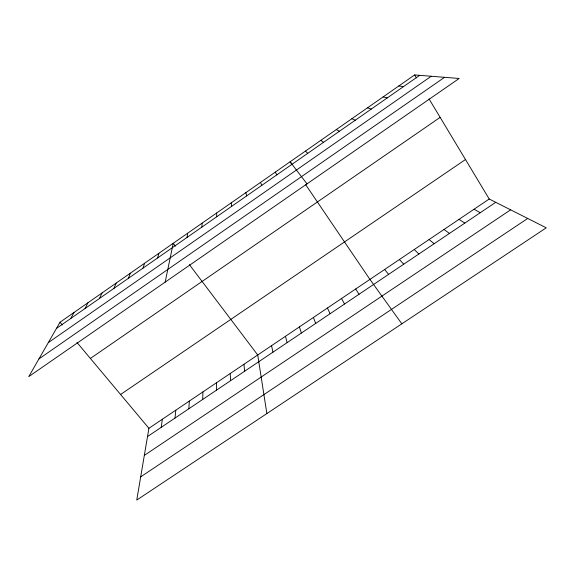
<?xml version="1.0" encoding="UTF-8"?>
<svg xmlns="http://www.w3.org/2000/svg" width="575" height="575" viewBox="0 0 575 575"><rect width="100%" height="100%" fill="white"/><g stroke="black" fill="none" stroke-linecap="round" stroke-linejoin="round"><path stroke-width="0.86" d="M202.709 399.431L202.903 391.927M201.868 227.111L202.098 223.158M188.83 408.768L189.333 401.07M175.008 418.068L175.806 410.183M187.062 237.432L187.63 233.242M161.23 427.34L162.337 419.261M489.217 199.015L148.911 428.303L136.757 500.063L546.25 227.815L489.217 199.015L429.058 98.929M165.162 282.131L173.226 243.29L175.389 246.15M157.622 257.945L158.88 253.295M142.988 268.144L144.591 263.264M128.419 278.293L130.353 273.19M113.915 288.406L116.179 283.08M99.461 298.475L102.055 292.927M85.071 308.502L87.997 302.73M70.739 318.493L73.988 312.498M60.03 322.23L28.75 376.632L459.159 78.473L414.632 74.937L60.03 322.23L62.308 324.947M56.465 328.44L419.671 75.339M48.293 342.643L431.228 76.252M38.927 358.929L444.568 77.316M90.376 358.448L440.141 117.372M120.577 394.493L465.484 159.527M147.509 436.569L495.729 202.307M144.318 455.4L510.629 209.825M140.681 476.876L527.699 218.45M398.834 85.955L403.47 86.624M383.108 96.923L387.342 97.865M367.447 107.848L371.285 109.056M351.85 118.723L355.3 120.197M336.317 129.555L339.379 131.287M474.088 209.207L480.24 212.728M459.03 219.355L464.808 223.1M444.029 229.461L449.449 233.436M320.857 140.336L323.531 142.327M429.087 239.531L434.147 243.735M414.208 249.557L418.909 253.985M305.462 151.074L307.747 153.324M399.381 259.541L403.736 264.191M77.007 342.492L148.911 428.303M384.625 269.488L388.621 274.361M307 183.878L290.123 161.769L292.064 164.623M189.376 264.637L257.729 354.991L266.865 413.562M401.832 323.833L369.919 279.393L305.541 184.496M355.702 288.973L359.023 294.271M414.632 74.937L416.444 77.948M275.303 172.105L276.855 174.857M341.543 298.511L344.533 304.017M327.441 308.013L330.1 313.727M260.54 182.397L261.733 185.394M313.389 317.479L315.725 323.402M299.395 326.909L301.401 333.04M285.452 336.303L287.141 342.635M245.841 192.654L246.675 195.888M271.565 345.661L272.931 352.195M231.2 202.86L231.675 206.339M243.944 364.277L244.677 371.198M230.208 373.527L230.632 380.643M216.617 213.03L216.739 216.746M216.531 382.742L216.646 390.058"/></g></svg>
